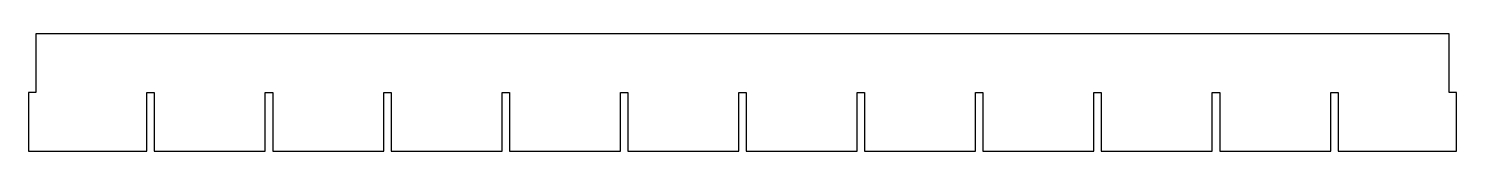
# Model space of a CAD drawing. Extents: x 0 to 616, y 0 to 51.
import ezdxf

# ---------------------------------------------------------------- set-up
doc = ezdxf.new("R2010")
doc.units = 0
doc.layers.add('Layer_1', color=7, linetype='CONTINUOUS')

msp = doc.modelspace()

# ---------------------------------------------------------------- linework, layer by layer
at = {"layer": 'Layer_1', "color": 5}
msp.add_lwpolyline([(3.175, 50.799976), (3.175, 25.399976), (0, 25.399976), (0, 0.000001), (51.064549, 0.000001), (51.064549, 25.399976), (54.239549, 25.399976), (54.239549, 0.000001), (102.129167, 0.000001), (102.129167, 25.399976), (105.304167, 25.399976), (105.304167, 0.000001), (153.193716, 0.000001), (153.193716, 25.399976), (156.368716, 25.399976), (156.368716, 0.000001), (204.258333, 0.000001), (204.258333, 25.399976), (207.433333, 25.399976), (207.433333, 0.000001), (255.322917, 0.000001), (255.322917, 25.399976), (258.497917, 25.399976), (258.497917, 0.000001), (306.3875, 0.000001), (306.3875, 25.399976), (309.5625, 25.399976), (309.5625, 0.000001), (357.45214, 0.000001), (357.45214, 25.399976), (360.62714, 25.399976), (360.62714, 0.000001), (408.516723, 0.000001), (408.516723, 25.399976), (411.691723, 25.399976), (411.691723, 0.000001), (459.581306, 0.000001), (459.581306, 25.399976), (462.756306, 25.399976), (462.756306, 0.000001), (510.64589, 0.000001), (510.64589, 25.399976), (513.82089, 25.399976), (513.82089, 0.000001), (561.710445, 0.000001), (561.710445, 25.399976), (564.885445, 25.399976), (564.885445, 0.000001), (615.950056, 0.000001), (615.950056, 25.399976), (612.775056, 25.399976), (612.775056, 50.799976), (3.175, 50.799976), (3.175, 50.799976)], dxfattribs=at)

doc.saveas('drawing.dxf')
